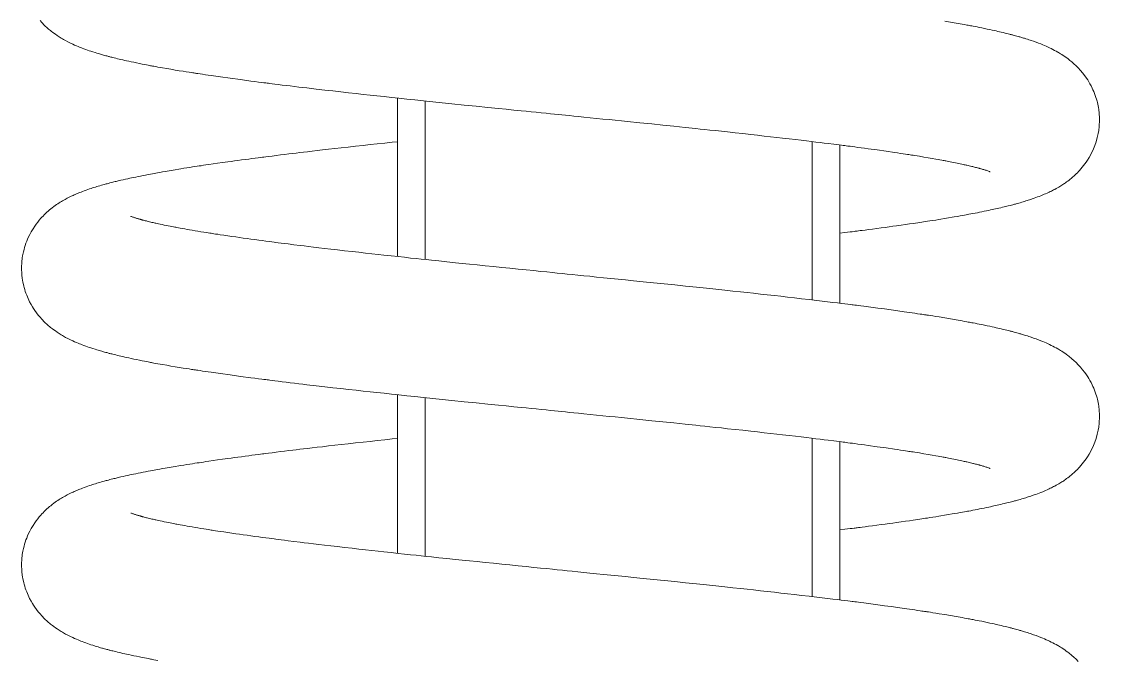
# Model space of a CAD drawing. Extents: x 104.2 to 172.2, y 134.1 to 160.6.
# Drawn here: x 149.018 to 151.456, y 137.743 to 139.186 of the extents above; entities that cross this region are included whole.
import ezdxf

# ---------------------------------------------------------------- set-up
doc = ezdxf.new("R2010")
doc.units = 0
doc.header["$LTSCALE"] = 0.5
doc.header["$MEASUREMENT"] = 0
doc.layers.add('AM_5', color=3, linetype='CONTINUOUS', lineweight=15)

msp = doc.modelspace()

# ---------------------------------------------------------------- linework, layer by layer
at = {"layer": 'AM_5', "color": 0, "ltscale": 0.75}
for p, q in [((149.93098, 138.64836), (149.93098, 139.00658)), ((150.80598, 138.55721), (150.80598, 138.91495)), ((149.93098, 137.97799), (149.93098, 138.33622)), ((150.80598, 137.88685), (150.80598, 138.24459))]:
    msp.add_line(p, q, dxfattribs=at)
at = {"layer": 'AM_5', "color": 0, "ltscale": 0.75, "flags": 128}
for points in [[(151.20858, 138.84665), (151.20856, 138.84666), (151.20819, 138.84682), (151.20746, 138.84711), (151.20639, 138.84752), (151.20492, 138.84807), (151.20308, 138.84871), (151.20123, 138.84934), (151.19929, 138.84997), (151.19718, 138.85063), (151.19589, 138.85103), (151.19426, 138.85152), (151.19228, 138.85211), (151.19037, 138.85266), (151.1887, 138.85313), (151.18726, 138.85354), (151.18599, 138.85389), (151.18478, 138.85422), (151.1836, 138.85454), (151.18207, 138.85495), (151.18006, 138.85548), (151.178, 138.85602), (151.17562, 138.85664), (151.17332, 138.85722), (151.17119, 138.85775), (151.16923, 138.85824), (151.16741, 138.85868), (151.1645, 138.85938), (151.16154, 138.86008), (151.1586, 138.86077), (151.15612, 138.86134), (151.15405, 138.86181), (151.15227, 138.86221), (151.15014, 138.86268), (151.14757, 138.86325), (151.14452, 138.86392), (151.14099, 138.86467), (151.13004, 138.86696), (151.11787, 138.8694), (151.11426, 138.8701), (151.11121, 138.87068), (151.10873, 138.87116), (151.10681, 138.87152), (151.10478, 138.8719), (151.10238, 138.87235), (151.09905, 138.87297), (151.09517, 138.87368), (151.09075, 138.87448), (151.08609, 138.87531), (151.0774, 138.87684), (151.06826, 138.8784), (151.05864, 138.88001), (151.04861, 138.88165), (151.04328, 138.88251), (151.03852, 138.88327), (151.03433, 138.88393), (151.03073, 138.88449), (151.02775, 138.88495), (151.02508, 138.88536), (151.02183, 138.88587), (151.01748, 138.88653), (151.01231, 138.88732), (151.00629, 138.88822), (150.99949, 138.88924), (150.99248, 138.89028), (150.97316, 138.89309), (150.95328, 138.89591), (150.93285, 138.89873), (150.92468, 138.89984), (150.91682, 138.9009), (150.90957, 138.90187), (150.90297, 138.90274), (150.89703, 138.90353), (150.89175, 138.90422), (150.88717, 138.90482), (150.88327, 138.90532), (150.87998, 138.90575), (150.87637, 138.90621), (150.87222, 138.90674), (150.86751, 138.90734), (150.85522, 138.9089), (150.84218, 138.91053), (150.83332, 138.91163), (150.82413, 138.91275), (150.81462, 138.91391), (150.80455, 138.91512), (150.79343, 138.91645), (150.78147, 138.91786), (150.76846, 138.91938), (150.75436, 138.92101), (150.73912, 138.92276), (150.72609, 138.92425), (150.71229, 138.92582), (150.69771, 138.92746), (150.68257, 138.92916), (150.66781, 138.9308), (150.64928, 138.93285), (150.63169, 138.93479), (150.61508, 138.9366), (150.60089, 138.93814), (150.58757, 138.93957), (150.57512, 138.94091), (150.56358, 138.94214), (150.55295, 138.94326), (150.54306, 138.94431), (150.51889, 138.94685), (150.49315, 138.94953), (150.46882, 138.95205), (150.44322, 138.95467), (150.41638, 138.95739), (150.38885, 138.96018), (150.37492, 138.96159), (150.36088, 138.96301), (150.34674, 138.96444), (150.3325, 138.96587), (150.31815, 138.96732), (150.30377, 138.96878), (150.29012, 138.97016), (150.27744, 138.97144), (150.2669, 138.9725), (150.25716, 138.97348), (150.24824, 138.97438), (150.24023, 138.97519), (150.23181, 138.97604), (150.22383, 138.97685), (150.21455, 138.97778), (150.20439, 138.97881), (150.19309, 138.97995), (150.18173, 138.98109), (150.17048, 138.98223), (150.15934, 138.98335), (150.14831, 138.98446), (150.13122, 138.98618), (150.11434, 138.98788), (150.09691, 138.98964), (150.07242, 138.9921), (150.04665, 138.9947), (150.01956, 138.99744), (149.99116, 139.00034), (149.9697, 139.00255), (149.94813, 139.00479), (149.92753, 139.00694), (149.90793, 139.009), (149.88934, 139.01097), (149.87175, 139.01285), (149.85514, 139.01462), (149.83802, 139.01647), (149.82208, 139.0182), (149.80673, 139.01987), (149.79109, 139.02158), (149.77515, 139.02334), (149.75794, 139.02525), (149.74044, 139.0272), (149.72255, 139.02921), (149.70381, 139.03134), (149.68421, 139.03358), (149.66374, 139.03596), (149.65448, 139.03705), (149.64506, 139.03817), (149.63549, 139.03931), (149.62578, 139.04048), (149.61632, 139.04163), (149.60778, 139.04268), (149.59887, 139.04378), (149.5912, 139.04473), (149.58476, 139.04553), (149.57951, 139.04619), (149.57645, 139.04658), (149.57382, 139.04691), (149.57057, 139.04733), (149.56654, 139.04784), (149.56176, 139.04845), (149.55435, 139.0494), (149.54569, 139.05052), (149.53665, 139.05171), (149.51305, 139.05484), (149.49036, 139.05793), (149.46849, 139.06098), (149.44717, 139.06402), (149.44059, 139.06498), (149.43406, 139.06594), (149.42761, 139.06689), (149.42188, 139.06774), (149.4172, 139.06844), (149.41404, 139.06892), (149.41161, 139.06929), (149.40984, 139.06956), (149.40789, 139.06985), (149.4055, 139.07022), (149.40266, 139.07065), (149.39731, 139.07148), (149.39091, 139.07248), (149.38348, 139.07366), (149.37459, 139.07509), (149.36547, 139.07659), (149.3562, 139.07814), (149.34682, 139.07974), (149.33732, 139.08139), (149.33197, 139.08234), (149.32659, 139.08331), (149.32163, 139.08421), (149.31765, 139.08494), (149.31462, 139.08551), (149.31242, 139.08592), (149.31014, 139.08635), (149.30765, 139.08682), (149.30495, 139.08733), (149.30072, 139.08814), (149.29607, 139.08905), (149.29078, 139.09009), (149.28484, 139.09128), (149.27827, 139.09262), (149.2719, 139.09395), (149.26594, 139.09522), (149.26054, 139.09639), (149.25574, 139.09744), (149.25155, 139.09838), (149.24747, 139.09931), (149.24302, 139.10033), (149.23922, 139.10122), (149.23513, 139.1022), (149.2312, 139.10315), (149.22778, 139.10399), (149.22483, 139.10472), (149.22227, 139.10536), (149.21991, 139.10596), (149.2182, 139.1064), (149.21661, 139.10682), (149.2151, 139.10721), (149.21324, 139.1077), (149.21088, 139.10832), (149.20868, 139.10891), (149.20621, 139.10958), (149.20381, 139.11024), (149.2017, 139.11083), (149.19987, 139.11134), (149.19715, 139.11211), (149.19444, 139.1129), (149.19161, 139.11373), (149.18836, 139.1147), (149.18457, 139.11586), (149.17949, 139.11746), (149.17506, 139.1189), (149.17108, 139.12024), (149.16739, 139.12151), (149.1635, 139.12289), (149.15948, 139.12436), (149.15553, 139.12585), (149.15214, 139.12716), (149.14897, 139.12843), (149.14597, 139.12966), (149.14237, 139.13118), (149.13808, 139.13305), (149.13428, 139.13477), (149.1287, 139.13742), (149.12316, 139.14019), (149.11801, 139.14291), (149.11345, 139.14545), (149.11092, 139.14692), (149.10759, 139.14891), (149.1035, 139.15145), (149.099, 139.1544), (149.0948, 139.15729), (149.09096, 139.16007), (149.08823, 139.16213), (149.08589, 139.16396), (149.0839, 139.16555), (149.08184, 139.16724), (149.0795, 139.16923), (149.07691, 139.1715), (149.0705, 139.17749), (149.06397, 139.18421), (149.06011, 139.18854)], [(151.10588, 139.18689), (151.11876, 139.18474), (151.13187, 139.18249), (151.14518, 139.18014), (151.15101, 139.17908), (151.15574, 139.17821), (151.15928, 139.17756), (151.16181, 139.17709), (151.16442, 139.17659), (151.16732, 139.17605), (151.17048, 139.17544), (151.17451, 139.17466), (151.17894, 139.1738), (151.18394, 139.17281), (151.18949, 139.1717), (151.19559, 139.17045), (151.2021, 139.1691), (151.20786, 139.16787), (151.2131, 139.16674), (151.21779, 139.16571), (151.22191, 139.16479), (151.22578, 139.16391), (151.22959, 139.16304), (151.23371, 139.16208), (151.23819, 139.16102), (151.24263, 139.15995), (151.24646, 139.15901), (151.24969, 139.1582), (151.2525, 139.15749), (151.25428, 139.15704), (151.25595, 139.15661), (151.2575, 139.15621), (151.25897, 139.15583), (151.26077, 139.15535), (151.26305, 139.15475), (151.26578, 139.15402), (151.26888, 139.15317), (151.27168, 139.1524), (151.27404, 139.15174), (151.276, 139.15119), (151.27784, 139.15066), (151.27974, 139.15011), (151.28169, 139.14954), (151.28378, 139.14891), (151.28615, 139.1482), (151.28949, 139.14718), (151.29295, 139.1461), (151.29611, 139.14508), (151.299, 139.14414), (151.30169, 139.14324), (151.30692, 139.14144), (151.31244, 139.13948), (151.31803, 139.13739), (151.32317, 139.13539), (151.32783, 139.1335), (151.33133, 139.13203), (151.33562, 139.13016), (151.33949, 139.12841), (151.34321, 139.12667), (151.34695, 139.12485), (151.3506, 139.12302), (151.35452, 139.12097), (151.35813, 139.119), (151.36142, 139.11714), (151.36321, 139.1161), (151.36537, 139.11482), (151.36787, 139.1133), (151.3707, 139.11152), (151.37376, 139.10953), (151.37747, 139.10703), (151.38092, 139.10459), (151.3841, 139.10225), (151.38684, 139.10016), (151.38915, 139.09833), (151.39122, 139.09666), (151.39356, 139.0947), (151.39814, 139.09069), (151.403, 139.08614), (151.40795, 139.08115), (151.41288, 139.07578), (151.41785, 139.0699), (151.42288, 139.06338), (151.42635, 139.05847), (151.42927, 139.05406), (151.43183, 139.04992), (151.43428, 139.04569), (151.43677, 139.04111), (151.43943, 139.03579), (151.44117, 139.03204), (151.44291, 139.02802), (151.44463, 139.02374), (151.4463, 139.01922), (151.44782, 139.01471), (151.44899, 139.01094), (151.44969, 139.0085), (151.45032, 139.0062), (151.45106, 139.00326), (151.4519, 138.99965), (151.45276, 138.99552), (151.45346, 138.99171), (151.4541, 138.98762), (151.45455, 138.98432), (151.45485, 138.98173), (151.45513, 138.97888), (151.45541, 138.97537), (151.45565, 138.97123), (151.4558, 138.9654), (151.45575, 138.95939), (151.4555, 138.95372), (151.45513, 138.94894), (151.45408, 138.94005), (151.45289, 138.93298), (151.45093, 138.92402), (151.44827, 138.91455), (151.44548, 138.90635), (151.44233, 138.89846), (151.4379, 138.88893), (151.4323, 138.87871), (151.42879, 138.87304), (151.42558, 138.86825), (151.42278, 138.86434), (151.41998, 138.86063), (151.41694, 138.85682), (151.41377, 138.85307), (151.41072, 138.84965), (151.40843, 138.84719), (151.4059, 138.84458), (151.40305, 138.84175), (151.39991, 138.83877), (151.39767, 138.83673), (151.3958, 138.83506), (151.39431, 138.83378), (151.39303, 138.83269), (151.3915, 138.83141), (151.38954, 138.82981), (151.38713, 138.82791), (151.38433, 138.82576), (151.38164, 138.82377), (151.37917, 138.82201), (151.37694, 138.82045), (151.37497, 138.81911), (151.37266, 138.81758), (151.37045, 138.81616), (151.36835, 138.81484), (151.36634, 138.81361), (151.36407, 138.81225), (151.36111, 138.81052), (151.35776, 138.80864), (151.35467, 138.80696), (151.35203, 138.80556), (151.34969, 138.80436), (151.34725, 138.80313), (151.34467, 138.80187), (151.34191, 138.80055), (151.33785, 138.79868), (151.33398, 138.79696), (151.33117, 138.79574), (151.3275, 138.7942), (151.32338, 138.79253), (151.31964, 138.79107), (151.31604, 138.7897), (151.31202, 138.78821), (151.30793, 138.78675), (151.30397, 138.78537), (151.30036, 138.78416), (151.29756, 138.78323), (151.29481, 138.78234), (151.29211, 138.78148), (151.28942, 138.78064), (151.28667, 138.7798), (151.28355, 138.77885), (151.28014, 138.77785), (151.27662, 138.77683), (151.27338, 138.77591), (151.27043, 138.77509), (151.26779, 138.77437), (151.26583, 138.77383), (151.26409, 138.77337), (151.26215, 138.77285), (151.25977, 138.77222), (151.25694, 138.77148), (151.25364, 138.77064), (151.24967, 138.76963), (151.24613, 138.76875), (151.24303, 138.76799), (151.24037, 138.76735), (151.23676, 138.76648), (151.23261, 138.7655), (151.22851, 138.76455), (151.22473, 138.76369), (151.221, 138.76285), (151.21727, 138.76202), (151.2136, 138.76121), (151.20961, 138.76034), (151.20537, 138.75944), (151.2006, 138.75843), (151.19529, 138.75733), (151.18955, 138.75616), (151.18476, 138.75519), (151.17976, 138.7542), (151.17454, 138.75318), (151.16931, 138.75217), (151.16464, 138.75129), (151.16059, 138.75053), (151.15719, 138.7499), (151.1544, 138.74938), (151.15058, 138.74868), (151.146, 138.74785), (151.14065, 138.74689), (151.13449, 138.74581), (151.12761, 138.74461), (151.11009, 138.74164), (151.09248, 138.73877), (151.08555, 138.73767), (151.07876, 138.7366), (151.07252, 138.73563), (151.06687, 138.73477), (151.0621, 138.73404), (151.05788, 138.7334), (151.054, 138.73282), (151.04977, 138.73219), (151.04511, 138.7315), (151.04, 138.73074), (151.03444, 138.72993), (151.02608, 138.72871), (151.01706, 138.72742), (151.00743, 138.72605), (150.99717, 138.72461), (150.98896, 138.72346), (150.98038, 138.72228), (150.97141, 138.72106), (150.96204, 138.71979), (150.95227, 138.71848), (150.94252, 138.71719), (150.93377, 138.71604), (150.92607, 138.71504), (150.91946, 138.71418), (150.91501, 138.71361), (150.91126, 138.71313), (150.90822, 138.71274), (150.90589, 138.71244), (150.90374, 138.71217), (150.90097, 138.71182), (150.89689, 138.7113), (150.89193, 138.71067), (150.88614, 138.70995), (150.8802, 138.70921), (150.86848, 138.70776)], [(151.20858, 138.17629), (151.20856, 138.1763), (151.20819, 138.17645), (151.20746, 138.17675), (151.20639, 138.17716), (151.20492, 138.17771), (151.20308, 138.17835), (151.20123, 138.17898), (151.19929, 138.17961), (151.19718, 138.18027), (151.19589, 138.18067), (151.19426, 138.18116), (151.19228, 138.18174), (151.19037, 138.18229), (151.1887, 138.18277), (151.18726, 138.18317), (151.18599, 138.18353), (151.18478, 138.18386), (151.1836, 138.18418), (151.18207, 138.18459), (151.18006, 138.18512), (151.178, 138.18566), (151.17562, 138.18627), (151.17332, 138.18686), (151.17119, 138.18739), (151.16923, 138.18787), (151.16741, 138.18832), (151.1645, 138.18902), (151.16154, 138.18972), (151.1586, 138.1904), (151.15612, 138.19097), (151.15405, 138.19144), (151.15227, 138.19184), (151.15014, 138.19232), (151.14757, 138.19289), (151.14452, 138.19355), (151.14099, 138.19431), (151.13004, 138.1966), (151.11787, 138.19903), (151.11426, 138.19973), (151.11121, 138.20032), (151.10873, 138.20079), (151.10681, 138.20116), (151.10478, 138.20154), (151.10238, 138.20199), (151.09905, 138.2026), (151.09517, 138.20332), (151.09075, 138.20412), (151.08609, 138.20495), (151.0774, 138.20647), (151.06826, 138.20804), (151.05864, 138.20965), (151.04861, 138.21129), (151.04328, 138.21215), (151.03852, 138.2129), (151.03433, 138.21356), (151.03073, 138.21412), (151.02775, 138.21459), (151.02508, 138.215), (151.02183, 138.2155), (151.01748, 138.21617), (151.01231, 138.21695), (151.00629, 138.21786), (150.99949, 138.21888), (150.99248, 138.21992), (150.97316, 138.22272), (150.95328, 138.22554), (150.93285, 138.22837), (150.92468, 138.22948), (150.91682, 138.23054), (150.90957, 138.2315), (150.90297, 138.23238), (150.89703, 138.23316), (150.89175, 138.23385), (150.88717, 138.23445), (150.88327, 138.23496), (150.87998, 138.23538), (150.87637, 138.23585), (150.87222, 138.23638), (150.86751, 138.23698), (150.85522, 138.23854), (150.84218, 138.24017), (150.83332, 138.24126), (150.82413, 138.24239), (150.81462, 138.24355), (150.80455, 138.24476), (150.79343, 138.24609), (150.78147, 138.2475), (150.76846, 138.24902), (150.75436, 138.25065), (150.73912, 138.2524), (150.72609, 138.25389), (150.71229, 138.25545), (150.69771, 138.2571), (150.68257, 138.2588), (150.66781, 138.26044), (150.64928, 138.26249), (150.63169, 138.26442), (150.61508, 138.26623), (150.60089, 138.26777), (150.58757, 138.26921), (150.57512, 138.27054), (150.56358, 138.27177), (150.55295, 138.2729), (150.54306, 138.27395), (150.51889, 138.27649), (150.49315, 138.27917), (150.46882, 138.28168), (150.44322, 138.28431), (150.41638, 138.28703), (150.38885, 138.28981), (150.37492, 138.29122), (150.36088, 138.29264), (150.34674, 138.29407), (150.3325, 138.29551), (150.31815, 138.29696), (150.30377, 138.29841), (150.29012, 138.29979), (150.27744, 138.30107), (150.2669, 138.30214), (150.25716, 138.30312), (150.24824, 138.30402), (150.24023, 138.30483), (150.23181, 138.30568), (150.22383, 138.30648), (150.21455, 138.30742), (150.20439, 138.30844), (150.19309, 138.30958), (150.18173, 138.31073), (150.17048, 138.31186), (150.15934, 138.31299), (150.14831, 138.3141), (150.13122, 138.31582), (150.11434, 138.31752), (150.09691, 138.31927), (150.07242, 138.32174), (150.04665, 138.32434), (150.01956, 138.32708), (149.99116, 138.32998), (149.9697, 138.33219), (149.94813, 138.33443), (149.92753, 138.33658), (149.90793, 138.33864), (149.88934, 138.34061), (149.87175, 138.34248), (149.85514, 138.34426), (149.83802, 138.3461), (149.82208, 138.34783), (149.80673, 138.34951), (149.79109, 138.35122), (149.77515, 138.35298), (149.75794, 138.35488), (149.74044, 138.35684), (149.72255, 138.35885), (149.70381, 138.36097), (149.68421, 138.36322), (149.66374, 138.3656), (149.65448, 138.36669), (149.64506, 138.3678), (149.63549, 138.36895), (149.62578, 138.37012), (149.61632, 138.37127), (149.60778, 138.37231), (149.59887, 138.37341), (149.5912, 138.37436), (149.58476, 138.37517), (149.57951, 138.37583), (149.57645, 138.37622), (149.57382, 138.37655), (149.57057, 138.37696), (149.56654, 138.37747), (149.56176, 138.37809), (149.55435, 138.37904), (149.54569, 138.38016), (149.53665, 138.38134), (149.51305, 138.38448), (149.49036, 138.38756), (149.46849, 138.39061), (149.44717, 138.39366), (149.44059, 138.39462), (149.43406, 138.39557), (149.42761, 138.39653), (149.42188, 138.39738), (149.4172, 138.39808), (149.41404, 138.39856), (149.41161, 138.39892), (149.40984, 138.39919), (149.40789, 138.39949), (149.4055, 138.39985), (149.40266, 138.40029), (149.39731, 138.40112), (149.39091, 138.40212), (149.38348, 138.40329), (149.37459, 138.40473), (149.36547, 138.40622), (149.3562, 138.40777), (149.34682, 138.40937), (149.33732, 138.41103), (149.33197, 138.41198), (149.32659, 138.41295), (149.32163, 138.41385), (149.31765, 138.41458), (149.31462, 138.41514), (149.31242, 138.41555), (149.31014, 138.41598), (149.30765, 138.41645), (149.30495, 138.41697), (149.30072, 138.41778), (149.29607, 138.41869), (149.29078, 138.41973), (149.28484, 138.42092), (149.27827, 138.42226), (149.2719, 138.42359), (149.26594, 138.42485), (149.26054, 138.42602), (149.25574, 138.42708), (149.25155, 138.42802), (149.24747, 138.42894), (149.24302, 138.42997), (149.23922, 138.43086), (149.23513, 138.43183), (149.2312, 138.43278), (149.22778, 138.43362), (149.22483, 138.43435), (149.22227, 138.435), (149.21991, 138.4356), (149.2182, 138.43604), (149.21661, 138.43645), (149.2151, 138.43684), (149.21324, 138.43733), (149.21088, 138.43796), (149.20868, 138.43855), (149.20621, 138.43922), (149.20381, 138.43988), (149.2017, 138.44046), (149.19987, 138.44098), (149.19715, 138.44175), (149.19444, 138.44253), (149.19161, 138.44336), (149.18836, 138.44434), (149.18457, 138.4455), (149.17949, 138.4471), (149.17506, 138.44854), (149.17108, 138.44987), (149.16739, 138.45115), (149.1635, 138.45252), (149.15948, 138.45399), (149.15553, 138.45548), (149.15214, 138.4568), (149.14897, 138.45806), (149.14597, 138.45929), (149.14237, 138.46081), (149.13808, 138.46268), (149.13428, 138.46441), (149.1287, 138.46705), (149.12316, 138.46983), (149.11801, 138.47255), (149.11345, 138.47509), (149.11092, 138.47655), (149.10759, 138.47854), (149.1035, 138.48109), (149.099, 138.48404), (149.0948, 138.48693), (149.09096, 138.48971), (149.08823, 138.49177), (149.08589, 138.49359), (149.0839, 138.49518), (149.08184, 138.49688), (149.0795, 138.49887), (149.07691, 138.50114), (149.0705, 138.50712), (149.06397, 138.51385), (149.06011, 138.51817), (149.05619, 138.52286), (149.05223, 138.52796), (149.0486, 138.53299), (149.04555, 138.53753), (149.04294, 138.54168), (149.0398, 138.54704), (149.0366, 138.55302), (149.03316, 138.56017), (149.03151, 138.56393), (149.02988, 138.56792), (149.02829, 138.57214), (149.02677, 138.5765), (149.02554, 138.58037), (149.02475, 138.58303), (149.02412, 138.58529), (149.02337, 138.58816), (149.02242, 138.59213), (149.02138, 138.59709), (149.02051, 138.60191), (149.01991, 138.60591), (149.01954, 138.60877), (149.01928, 138.61111), (149.01905, 138.6135), (149.01882, 138.61612), (149.01856, 138.61997), (149.01838, 138.62419), (149.01831, 138.62874), (149.01835, 138.632), (149.01846, 138.63507), (149.01861, 138.63794), (149.01874, 138.63996), (149.0189, 138.6422), (149.01916, 138.6451), (149.01957, 138.6489), (149.02005, 138.65255), (149.02065, 138.65638), (149.02131, 138.66003), (149.02258, 138.66604), (149.02388, 138.67128), (149.02508, 138.67557), (149.0266, 138.68044), (149.02819, 138.68508), (149.02987, 138.68953), (149.03178, 138.69417), (149.03412, 138.69941), (149.037, 138.70525), (149.04021, 138.71118), (149.04437, 138.71811), (149.04819, 138.7239), (149.05147, 138.72851), (149.05479, 138.73285), (149.05841, 138.73732), (149.06205, 138.74151), (149.0644, 138.74409), (149.06681, 138.74664), (149.06954, 138.7494), (149.07261, 138.75239), (149.07572, 138.75527), (149.07825, 138.75753), (149.08013, 138.75915), (149.08182, 138.76058), (149.08425, 138.76257), (149.08746, 138.76512), (149.09119, 138.76793), (149.09457, 138.77039), (149.09754, 138.77245), (149.10054, 138.77447), (149.10333, 138.77628), (149.10596, 138.77793), (149.10852, 138.7795), (149.1109, 138.78091), (149.11366, 138.78251), (149.11668, 138.7842), (149.11943, 138.78569), (149.12182, 138.78696), (149.12458, 138.78837), (149.12747, 138.78982), (149.13055, 138.79131), (149.13266, 138.79231), (149.1349, 138.79336), (149.13729, 138.79444), (149.13946, 138.7954), (149.14116, 138.79615), (149.14269, 138.7968), (149.14492, 138.79774), (149.14762, 138.79886), (149.15032, 138.79995), (149.15286, 138.80096), (149.15631, 138.80229), (149.16015, 138.80373), (149.16425, 138.80522), (149.1683, 138.80665), (149.17209, 138.80794), (149.17555, 138.8091), (149.17886, 138.81017), (149.1821, 138.81121), (149.18534, 138.81222), (149.18875, 138.81326), (149.19188, 138.81419), (149.19542, 138.81523), (149.19883, 138.81621), (149.20196, 138.81708), (149.20478, 138.81787), (149.2073, 138.81855), (149.20949, 138.81915), (149.21171, 138.81974), (149.21455, 138.82049), (149.21804, 138.8214), (149.22124, 138.82222), (149.22439, 138.82301), (149.22726, 138.82373), (149.22986, 138.82437), (149.23216, 138.82493), (149.23707, 138.82611), (149.24288, 138.82747), (149.24836, 138.82874), (149.25358, 138.82992), (149.25878, 138.83107), (149.26279, 138.83194), (149.26684, 138.83282), (149.27138, 138.83378), (149.27645, 138.83484), (149.28203, 138.83599), (149.28739, 138.83707), (149.29302, 138.83819), (149.29893, 138.83935), (149.30492, 138.8405), (149.31019, 138.8415), (149.31464, 138.84234), (149.31824, 138.84301), (149.32177, 138.84365), (149.32601, 138.84443), (149.33102, 138.84533), (149.33682, 138.84636), (149.34343, 138.84752), (149.36093, 138.8505), (149.37852, 138.85339), (149.38544, 138.85449), (149.39235, 138.85559), (149.39885, 138.8566), (149.40477, 138.85751), (149.41036, 138.85836), (149.41527, 138.85911), (149.41963, 138.85976), (149.42433, 138.86046), (149.42958, 138.86124), (149.43539, 138.8621), (149.44176, 138.86303), (149.45138, 138.86442), (149.46177, 138.86591), (149.47294, 138.86749), (149.48492, 138.86916), (149.49214, 138.87016), (149.49963, 138.87118), (149.50739, 138.87224), (149.51545, 138.87332), (149.52379, 138.87444), (149.53195, 138.87552), (149.53938, 138.87649), (149.54668, 138.87744), (149.55305, 138.87827), (149.55848, 138.87897), (149.56294, 138.87954), (149.56642, 138.87999), (149.57062, 138.88052), (149.57653, 138.88127), (149.58472, 138.8823), (149.59429, 138.8835), (149.60377, 138.88467), (149.61313, 138.88582), (149.62237, 138.88695), (149.63149, 138.88805), (149.63956, 138.88902), (149.64752, 138.88997), (149.65578, 138.89094), (149.66506, 138.89204), (149.67539, 138.89324), (149.68657, 138.89453), (149.69879, 138.89593), (149.71207, 138.89744), (149.72644, 138.89906), (149.74114, 138.90071), (149.75686, 138.90247), (149.77363, 138.90433), (149.79059, 138.9062), (149.80687, 138.90798), (149.82245, 138.90967), (149.83988, 138.91156), (149.85629, 138.91333), (149.86848, 138.91463)], [(149.26552, 138.74602), (149.26561, 138.74598), (149.26593, 138.74584), (149.2665, 138.74561), (149.26726, 138.74531), (149.26836, 138.7449), (149.26979, 138.74438), (149.27139, 138.74383), (149.27296, 138.7433), (149.27439, 138.74283), (149.27591, 138.74234), (149.27757, 138.74183), (149.27875, 138.74147), (149.28018, 138.74104), (149.28184, 138.74055), (149.28343, 138.74009), (149.28492, 138.73967), (149.28623, 138.7393), (149.28741, 138.73897), (149.28854, 138.73866), (149.28963, 138.73836), (149.29072, 138.73806), (149.29215, 138.73768), (149.29382, 138.73724), (149.29583, 138.73671), (149.29819, 138.7361), (149.30051, 138.73551), (149.30267, 138.73497), (149.30465, 138.73448), (149.30745, 138.7338), (149.3103, 138.73311), (149.3132, 138.73243), (149.31601, 138.73178), (149.31842, 138.73123), (149.32042, 138.73077), (149.32222, 138.73037), (149.32484, 138.72979), (149.32808, 138.72907), (149.33197, 138.72823), (149.33641, 138.72729), (149.34107, 138.72632), (149.34594, 138.72532), (149.34992, 138.72451), (149.35405, 138.7237), (149.35823, 138.72288), (149.36186, 138.72218), (149.36479, 138.72162), (149.36701, 138.72119), (149.36974, 138.72068), (149.37314, 138.72005), (149.37724, 138.71929), (149.38206, 138.71842), (149.38733, 138.71747), (149.39278, 138.71651), (149.39841, 138.71553), (149.40424, 138.71453), (149.41054, 138.71347), (149.41706, 138.71238), (149.42379, 138.71128), (149.43015, 138.71026), (149.43574, 138.70937), (149.44055, 138.70861), (149.44403, 138.70807), (149.4469, 138.70763), (149.44964, 138.7072), (149.45302, 138.70668), (149.45708, 138.70606), (149.46181, 138.70534), (149.46725, 138.70452), (149.47575, 138.70325), (149.48454, 138.70195), (149.49346, 138.70065), (149.5025, 138.69935), (149.51098, 138.69814), (149.51956, 138.69693), (149.52824, 138.69572), (149.53701, 138.69451), (149.54589, 138.6933), (149.55468, 138.69211), (149.56279, 138.69102), (149.57083, 138.68996), (149.57793, 138.68902), (149.58405, 138.68822), (149.58919, 138.68755), (149.59333, 138.68702), (149.59874, 138.68632), (149.6054, 138.68547), (149.61305, 138.6845), (149.62104, 138.68349), (149.63422, 138.68185), (149.64817, 138.68013), (149.65762, 138.67898), (149.66753, 138.67778), (149.67844, 138.67648), (149.69043, 138.67506), (149.7035, 138.67353), (149.71743, 138.67191), (149.73249, 138.67018), (149.74871, 138.66833), (149.76614, 138.66635), (149.78096, 138.66469), (149.79604, 138.663), (149.81057, 138.66138), (149.82451, 138.65984), (149.83784, 138.65837), (149.85435, 138.65657), (149.86974, 138.6549), (149.88398, 138.65336), (149.89815, 138.65184), (149.91089, 138.65048), (149.92219, 138.64929), (149.93332, 138.64811), (149.9452, 138.64686), (149.96191, 138.64511), (149.97995, 138.64323), (149.9993, 138.64123), (150.01501, 138.63961), (150.03151, 138.63793), (150.04878, 138.63617), (150.06686, 138.63434), (150.08576, 138.63243), (150.10443, 138.63054), (150.12215, 138.62875), (150.1416, 138.62679), (150.15972, 138.62496), (150.17649, 138.62326), (150.19188, 138.62171), (150.20589, 138.62029), (150.21869, 138.619), (150.22973, 138.61789), (150.24129, 138.61672), (150.25208, 138.61563), (150.26361, 138.61447), (150.27656, 138.61316), (150.28949, 138.61186), (150.30358, 138.61044), (150.31876, 138.60891), (150.33452, 138.60732), (150.35072, 138.60569), (150.36734, 138.60401), (150.38437, 138.6023), (150.40181, 138.60054), (150.42429, 138.59828), (150.44743, 138.59594), (150.47122, 138.59352), (150.49566, 138.59101), (150.51994, 138.5885), (150.54427, 138.58596), (150.56713, 138.58355), (150.58854, 138.58129), (150.60849, 138.57916), (150.627, 138.57717), (150.64409, 138.57533), (150.65895, 138.57371), (150.67373, 138.5721), (150.68897, 138.57042), (150.70463, 138.56869), (150.72071, 138.56691), (150.73537, 138.56527), (150.7504, 138.56358), (150.76603, 138.56181), (150.78228, 138.55996), (150.79915, 138.55801), (150.81661, 138.55597), (150.83464, 138.55383), (150.85312, 138.5516), (150.86316, 138.55037), (150.87205, 138.54928), (150.87981, 138.54832), (150.88646, 138.54749), (150.89201, 138.54679), (150.89648, 138.54623), (150.89926, 138.54588), (150.90232, 138.54549), (150.90619, 138.545), (150.91088, 138.5444), (150.91636, 138.54369), (150.92264, 138.54289), (150.93867, 138.54079), (150.95448, 138.5387), (150.96989, 138.53663), (150.98489, 138.53457), (150.99952, 138.53254), (151.0139, 138.53051), (151.02015, 138.52962), (151.02635, 138.52872), (151.0325, 138.52783), (151.03861, 138.52694), (151.04466, 138.52604), (151.05033, 138.5252), (151.05413, 138.52463), (151.05738, 138.52415), (151.06008, 138.52374), (151.06223, 138.52341), (151.06384, 138.52317), (151.0654, 138.52293), (151.06895, 138.52239), (151.07354, 138.52168), (151.07915, 138.52081), (151.08574, 138.51978), (151.09328, 138.51858), (151.10588, 138.51653), (151.11876, 138.51438), (151.13187, 138.51213), (151.14518, 138.50977), (151.15101, 138.50872), (151.15574, 138.50785), (151.15928, 138.50719), (151.16181, 138.50672), (151.16442, 138.50623), (151.16732, 138.50568), (151.17048, 138.50508), (151.17451, 138.5043), (151.17894, 138.50343), (151.18394, 138.50245), (151.18949, 138.50133), (151.19559, 138.50009), (151.2021, 138.49873), (151.20786, 138.49751), (151.2131, 138.49638), (151.21779, 138.49535), (151.22191, 138.49443), (151.22578, 138.49355), (151.22959, 138.49268), (151.23371, 138.49172), (151.23819, 138.49065), (151.24263, 138.48958), (151.24646, 138.48864), (151.24969, 138.48784), (151.2525, 138.48713), (151.25428, 138.48668), (151.25595, 138.48625), (151.2575, 138.48585), (151.25897, 138.48546), (151.26077, 138.48499), (151.26305, 138.48439), (151.26578, 138.48365), (151.26888, 138.48281), (151.27168, 138.48204), (151.27404, 138.48138), (151.276, 138.48082), (151.27784, 138.4803), (151.27974, 138.47975), (151.28169, 138.47917), (151.28378, 138.47855), (151.28615, 138.47784), (151.28949, 138.47682), (151.29295, 138.47573), (151.29611, 138.47472), (151.299, 138.47377), (151.30169, 138.47288), (151.30692, 138.47108), (151.31244, 138.46911), (151.31803, 138.46703), (151.32317, 138.46503), (151.32783, 138.46314), (151.33133, 138.46166), (151.33562, 138.4598), (151.33949, 138.45805), (151.34321, 138.45631), (151.34695, 138.45449), (151.3506, 138.45265), (151.35452, 138.4506), (151.35813, 138.44864), (151.36142, 138.44678), (151.36321, 138.44574), (151.36537, 138.44446), (151.36787, 138.44293), (151.3707, 138.44116), (151.37376, 138.43917), (151.37747, 138.43666), (151.38092, 138.43422), (151.3841, 138.43189), (151.38684, 138.4298), (151.38915, 138.42797), (151.39122, 138.4263), (151.39356, 138.42434), (151.39814, 138.42033), (151.403, 138.41578), (151.40795, 138.41079), (151.41288, 138.40541), (151.41785, 138.39954), (151.42288, 138.39302), (151.42635, 138.38811), (151.42927, 138.38369), (151.43183, 138.37956), (151.43428, 138.37533), (151.43677, 138.37075), (151.43943, 138.36543), (151.44117, 138.36168), (151.44291, 138.35765), (151.44463, 138.35337), (151.4463, 138.34885), (151.44782, 138.34435), (151.44899, 138.34057), (151.44969, 138.33814), (151.45032, 138.33584), (151.45106, 138.33289), (151.4519, 138.32929), (151.45276, 138.32515), (151.45346, 138.32135), (151.4541, 138.31726), (151.45455, 138.31396), (151.45485, 138.31137), (151.45513, 138.30852), (151.45541, 138.30501), (151.45565, 138.30086), (151.4558, 138.29503), (151.45575, 138.28903), (151.4555, 138.28336), (151.45513, 138.27857), (151.45408, 138.26968), (151.45289, 138.26262), (151.45093, 138.25366), (151.44827, 138.24418), (151.44548, 138.23598), (151.44233, 138.2281), (151.4379, 138.21857), (151.4323, 138.20834), (151.42879, 138.20267), (151.42558, 138.19788), (151.42278, 138.19397), (151.41998, 138.19026), (151.41694, 138.18646), (151.41377, 138.18271), (151.41072, 138.17928), (151.40843, 138.17682), (151.4059, 138.17421), (151.40305, 138.17139), (151.39991, 138.16841), (151.39767, 138.16636), (151.3958, 138.1647), (151.39431, 138.16341), (151.39303, 138.16233), (151.3915, 138.16105), (151.38954, 138.15945), (151.38713, 138.15755), (151.38433, 138.1554), (151.38164, 138.15341), (151.37917, 138.15164), (151.37694, 138.15009), (151.37497, 138.14875), (151.37266, 138.14722), (151.37045, 138.1458), (151.36835, 138.14448), (151.36634, 138.14324), (151.36407, 138.14188), (151.36111, 138.14016), (151.35776, 138.13827), (151.35467, 138.13659), (151.35203, 138.1352), (151.34969, 138.13399), (151.34725, 138.13277), (151.34467, 138.13151), (151.34191, 138.13019), (151.33785, 138.12831), (151.33398, 138.12659), (151.33117, 138.12538), (151.3275, 138.12384), (151.32338, 138.12217), (151.31964, 138.1207), (151.31604, 138.11933), (151.31202, 138.11785), (151.30793, 138.11639), (151.30397, 138.11501), (151.30036, 138.11379), (151.29756, 138.11287), (151.29481, 138.11198), (151.29211, 138.11112), (151.28942, 138.11027), (151.28667, 138.10943), (151.28355, 138.10849), (151.28014, 138.10749), (151.27662, 138.10647), (151.27338, 138.10555), (151.27043, 138.10473), (151.26779, 138.104), (151.26583, 138.10347), (151.26409, 138.103), (151.26215, 138.10249), (151.25977, 138.10186), (151.25694, 138.10112), (151.25364, 138.10027), (151.24967, 138.09927), (151.24613, 138.09839), (151.24303, 138.09763), (151.24037, 138.09698), (151.23676, 138.09612), (151.23261, 138.09514), (151.22851, 138.09419), (151.22473, 138.09332), (151.221, 138.09248), (151.21727, 138.09165), (151.2136, 138.09084), (151.20961, 138.08998), (151.20537, 138.08907), (151.2006, 138.08807), (151.19529, 138.08696), (151.18955, 138.08579), (151.18476, 138.08483), (151.17976, 138.08384), (151.17454, 138.08282), (151.16931, 138.08181), (151.16464, 138.08092), (151.16059, 138.08016), (151.15719, 138.07953), (151.1544, 138.07902), (151.15058, 138.07832), (151.146, 138.07749), (151.14065, 138.07653), (151.13449, 138.07544), (151.12761, 138.07425), (151.11009, 138.07128), (151.09248, 138.06841), (151.08555, 138.0673), (151.07876, 138.06624), (151.07252, 138.06527), (151.06687, 138.0644), (151.0621, 138.06368), (151.05788, 138.06304), (151.054, 138.06246), (151.04977, 138.06183), (151.04511, 138.06113), (151.04, 138.06038), (151.03444, 138.05957), (151.02608, 138.05835), (151.01706, 138.05705), (151.00743, 138.05568), (150.99717, 138.05424), (150.98896, 138.0531), (150.98038, 138.05192), (150.97141, 138.05069), (150.96204, 138.04943), (150.95227, 138.04812), (150.94252, 138.04682), (150.93377, 138.04567), (150.92607, 138.04467), (150.91946, 138.04382), (150.91501, 138.04324), (150.91126, 138.04276), (150.90822, 138.04237), (150.90589, 138.04208), (150.90374, 138.0418), (150.90097, 138.04145), (150.89689, 138.04094), (150.89193, 138.04031), (150.88614, 138.03958), (150.8802, 138.03884), (150.86848, 138.0374)], [(149.32659, 137.74258), (149.32163, 137.74348), (149.31765, 137.74422), (149.31462, 137.74478), (149.31242, 137.74519), (149.31014, 137.74562), (149.30765, 137.74609), (149.30495, 137.7466), (149.30072, 137.74742), (149.29607, 137.74832), (149.29078, 137.74937), (149.28484, 137.75056), (149.27827, 137.7519), (149.2719, 137.75323), (149.26594, 137.75449), (149.26054, 137.75566), (149.25574, 137.75672), (149.25155, 137.75765), (149.24747, 137.75858), (149.24302, 137.75961), (149.23922, 137.7605), (149.23513, 137.76147), (149.2312, 137.76242), (149.22778, 137.76326), (149.22483, 137.76399), (149.22227, 137.76464), (149.21991, 137.76524), (149.2182, 137.76568), (149.21661, 137.76609), (149.2151, 137.76648), (149.21324, 137.76697), (149.21088, 137.7676), (149.20868, 137.76818), (149.20621, 137.76886), (149.20381, 137.76951), (149.2017, 137.7701), (149.19987, 137.77061), (149.19715, 137.77139), (149.19444, 137.77217), (149.19161, 137.773), (149.18836, 137.77397), (149.18457, 137.77514), (149.17949, 137.77673), (149.17506, 137.77818), (149.17108, 137.77951), (149.16739, 137.78078), (149.1635, 137.78216), (149.15948, 137.78363), (149.15553, 137.78512), (149.15214, 137.78644), (149.14897, 137.7877), (149.14597, 137.78893), (149.14237, 137.79045), (149.13808, 137.79232), (149.13428, 137.79404), (149.1287, 137.79669), (149.12316, 137.79947), (149.11801, 137.80219), (149.11345, 137.80473), (149.11092, 137.80619), (149.10759, 137.80818), (149.1035, 137.81072), (149.099, 137.81367), (149.0948, 137.81656), (149.09096, 137.81935), (149.08823, 137.82141), (149.08589, 137.82323), (149.0839, 137.82482), (149.08184, 137.82652), (149.0795, 137.8285), (149.07691, 137.83077), (149.0705, 137.83676), (149.06397, 137.84349), (149.06011, 137.84781), (149.05619, 137.85249), (149.05223, 137.85759), (149.0486, 137.86263), (149.04555, 137.86716), (149.04294, 137.87131), (149.0398, 137.87668), (149.0366, 137.88265), (149.03316, 137.8898), (149.03151, 137.89356), (149.02988, 137.89756), (149.02829, 137.90177), (149.02677, 137.90614), (149.02554, 137.91001), (149.02475, 137.91267), (149.02412, 137.91493), (149.02337, 137.9178), (149.02242, 137.92176), (149.02138, 137.92673), (149.02051, 137.93155), (149.01991, 137.93555), (149.01954, 137.93841), (149.01928, 137.94075), (149.01905, 137.94313), (149.01882, 137.94576), (149.01856, 137.94961), (149.01838, 137.95382), (149.01831, 137.95837), (149.01835, 137.96164), (149.01846, 137.96471), (149.01861, 137.96758), (149.01874, 137.96959), (149.0189, 137.97184), (149.01916, 137.97474), (149.01957, 137.97853), (149.02005, 137.98219), (149.02065, 137.98602), (149.02131, 137.98967), (149.02258, 137.99568), (149.02388, 138.00091), (149.02508, 138.00521), (149.0266, 138.01008), (149.02819, 138.01472), (149.02987, 138.01916), (149.03178, 138.02381), (149.03412, 138.02904), (149.037, 138.03489), (149.04021, 138.04081), (149.04437, 138.04774), (149.04819, 138.05353), (149.05147, 138.05814), (149.05479, 138.06249), (149.05841, 138.06695), (149.06205, 138.07115), (149.0644, 138.07373), (149.06681, 138.07627), (149.06954, 138.07904), (149.07261, 138.08202), (149.07572, 138.08491), (149.07825, 138.08716), (149.08013, 138.08879), (149.08182, 138.09022), (149.08425, 138.09221), (149.08746, 138.09475), (149.09119, 138.09757), (149.09457, 138.10002), (149.09754, 138.10209), (149.10054, 138.1041), (149.10333, 138.10592), (149.10596, 138.10757), (149.10852, 138.10913), (149.1109, 138.11055), (149.11366, 138.11214), (149.11668, 138.11383), (149.11943, 138.11532), (149.12182, 138.11659), (149.12458, 138.11801), (149.12747, 138.11945), (149.13055, 138.12095), (149.13266, 138.12195), (149.1349, 138.12299), (149.13729, 138.12407), (149.13946, 138.12504), (149.14116, 138.12578), (149.14269, 138.12644), (149.14492, 138.12738), (149.14762, 138.1285), (149.15032, 138.12959), (149.15286, 138.13059), (149.15631, 138.13193), (149.16015, 138.13337), (149.16425, 138.13485), (149.1683, 138.13628), (149.17209, 138.13758), (149.17555, 138.13873), (149.17886, 138.13981), (149.1821, 138.14084), (149.18534, 138.14185), (149.18875, 138.14289), (149.19188, 138.14383), (149.19542, 138.14486), (149.19883, 138.14584), (149.20196, 138.14672), (149.20478, 138.1475), (149.2073, 138.14819), (149.20949, 138.14878), (149.21171, 138.14938), (149.21455, 138.15012), (149.21804, 138.15103), (149.22124, 138.15185), (149.22439, 138.15265), (149.22726, 138.15336), (149.22986, 138.154), (149.23216, 138.15456), (149.23707, 138.15574), (149.24288, 138.15711), (149.24836, 138.15837), (149.25358, 138.15955), (149.25878, 138.1607), (149.26279, 138.16158), (149.26684, 138.16245), (149.27138, 138.16341), (149.27645, 138.16447), (149.28203, 138.16562), (149.28739, 138.16671), (149.29302, 138.16783), (149.29893, 138.16899), (149.30492, 138.17014), (149.31019, 138.17114), (149.31464, 138.17197), (149.31824, 138.17264), (149.32177, 138.17329), (149.32601, 138.17406), (149.33102, 138.17496), (149.33682, 138.17599), (149.34343, 138.17715), (149.36093, 138.18013), (149.37852, 138.18302), (149.38544, 138.18413), (149.39235, 138.18522), (149.39885, 138.18624), (149.40477, 138.18715), (149.41036, 138.188), (149.41527, 138.18874), (149.41963, 138.1894), (149.42433, 138.1901), (149.42958, 138.19088), (149.43539, 138.19174), (149.44176, 138.19267), (149.45138, 138.19406), (149.46177, 138.19555), (149.47294, 138.19713), (149.48492, 138.1988), (149.49214, 138.19979), (149.49963, 138.20082), (149.50739, 138.20187), (149.51545, 138.20296), (149.52379, 138.20407), (149.53195, 138.20515), (149.53938, 138.20613), (149.54668, 138.20708), (149.55305, 138.20791), (149.55848, 138.20861), (149.56294, 138.20918), (149.56642, 138.20962), (149.57062, 138.21016), (149.57653, 138.21091), (149.58472, 138.21194), (149.59429, 138.21313), (149.60377, 138.21431), (149.61313, 138.21546), (149.62237, 138.21658), (149.63149, 138.21769), (149.63956, 138.21865), (149.64752, 138.2196), (149.65578, 138.22058), (149.66506, 138.22167), (149.67539, 138.22288), (149.68657, 138.22417), (149.69879, 138.22557), (149.71207, 138.22708), (149.72644, 138.2287), (149.74114, 138.23035), (149.75686, 138.23211), (149.77363, 138.23396), (149.79059, 138.23583), (149.80687, 138.23762), (149.82245, 138.23931), (149.83988, 138.2412), (149.85629, 138.24296), (149.86848, 138.24427)], [(149.26552, 138.07565), (149.26561, 138.07562), (149.26593, 138.07548), (149.2665, 138.07525), (149.26726, 138.07495), (149.26836, 138.07454), (149.26979, 138.07402), (149.27139, 138.07346), (149.27296, 138.07293), (149.27439, 138.07247), (149.27591, 138.07198), (149.27757, 138.07147), (149.27875, 138.07111), (149.28018, 138.07068), (149.28184, 138.07019), (149.28343, 138.06973), (149.28492, 138.0693), (149.28623, 138.06894), (149.28741, 138.06861), (149.28854, 138.06829), (149.28963, 138.068), (149.29072, 138.0677), (149.29215, 138.06732), (149.29382, 138.06687), (149.29583, 138.06634), (149.29819, 138.06574), (149.30051, 138.06515), (149.30267, 138.06461), (149.30465, 138.06412), (149.30745, 138.06343), (149.3103, 138.06275), (149.3132, 138.06207), (149.31601, 138.06142), (149.31842, 138.06086), (149.32042, 138.06041), (149.32222, 138.06), (149.32484, 138.05942), (149.32808, 138.05871), (149.33197, 138.05787), (149.33641, 138.05692), (149.34107, 138.05595), (149.34594, 138.05495), (149.34992, 138.05415), (149.35405, 138.05333), (149.35823, 138.05251), (149.36186, 138.05181), (149.36479, 138.05125), (149.36701, 138.05083), (149.36974, 138.05032), (149.37314, 138.04968), (149.37724, 138.04893), (149.38206, 138.04805), (149.38733, 138.04711), (149.39278, 138.04614), (149.39841, 138.04516), (149.40424, 138.04417), (149.41054, 138.0431), (149.41706, 138.04202), (149.42379, 138.04092), (149.43015, 138.03989), (149.43574, 138.03901), (149.44055, 138.03825), (149.44403, 138.03771), (149.4469, 138.03726), (149.44964, 138.03684), (149.45302, 138.03632), (149.45708, 138.0357), (149.46181, 138.03498), (149.46725, 138.03416), (149.47575, 138.03289), (149.48454, 138.03159), (149.49346, 138.03029), (149.5025, 138.02899), (149.51098, 138.02778), (149.51956, 138.02657), (149.52824, 138.02536), (149.53701, 138.02415), (149.54589, 138.02294), (149.55468, 138.02175), (149.56279, 138.02066), (149.57083, 138.01959), (149.57793, 138.01866), (149.58405, 138.01786), (149.58919, 138.01719), (149.59333, 138.01665), (149.59874, 138.01596), (149.6054, 138.01511), (149.61305, 138.01413), (149.62104, 138.01313), (149.63422, 138.01148), (149.64817, 138.00976), (149.65762, 138.00861), (149.66753, 138.00742), (149.67844, 138.00611), (149.69043, 138.00469), (149.7035, 138.00316), (149.71743, 138.00155), (149.73249, 137.99982), (149.74871, 137.99797), (149.76614, 137.99599), (149.78096, 137.99432), (149.79604, 137.99263), (149.81057, 137.99102), (149.82451, 137.98948), (149.83784, 137.98801), (149.85435, 137.98621), (149.86974, 137.98454), (149.88398, 137.983), (149.89815, 137.98148), (149.91089, 137.98012), (149.92219, 137.97892), (149.93332, 137.97775), (149.9452, 137.9765), (149.96191, 137.97474), (149.97995, 137.97287), (149.9993, 137.97086), (150.01501, 137.96925), (150.03151, 137.96756), (150.04878, 137.96581), (150.06686, 137.96398), (150.08576, 137.96207), (150.10443, 137.96018), (150.12215, 137.95839), (150.1416, 137.95642), (150.15972, 137.95459), (150.17649, 137.9529), (150.19188, 137.95134), (150.20589, 137.94993), (150.21869, 137.94864), (150.22973, 137.94752), (150.24129, 137.94636), (150.25208, 137.94527), (150.26361, 137.94411), (150.27656, 137.9428), (150.28949, 137.9415), (150.30358, 137.94008), (150.31876, 137.93854), (150.33452, 137.93696), (150.35072, 137.93532), (150.36734, 137.93365), (150.38437, 137.93193), (150.40181, 137.93018), (150.42429, 137.92792), (150.44743, 137.92558), (150.47122, 137.92315), (150.49566, 137.92064), (150.51994, 137.91813), (150.54427, 137.91559), (150.56713, 137.91319), (150.58854, 137.91092), (150.60849, 137.9088), (150.627, 137.90681), (150.64409, 137.90496), (150.65895, 137.90335), (150.67373, 137.90173), (150.68897, 137.90006), (150.70463, 137.89833), (150.72071, 137.89654), (150.73537, 137.8949), (150.7504, 137.89321), (150.76603, 137.89144), (150.78228, 137.88959), (150.79915, 137.88765), (150.81661, 137.8856), (150.83464, 137.88346), (150.85312, 137.88123), (150.86316, 137.88001), (150.87205, 137.87892), (150.87981, 137.87795), (150.88646, 137.87712), (150.89201, 137.87643), (150.89648, 137.87586), (150.89926, 137.87551), (150.90232, 137.87513), (150.90619, 137.87463), (150.91088, 137.87404), (150.91636, 137.87333), (150.92264, 137.87252), (150.93867, 137.87043), (150.95448, 137.86834), (150.96989, 137.86626), (150.98489, 137.86421), (150.99952, 137.86218), (151.0139, 137.86015), (151.02015, 137.85925), (151.02635, 137.85836), (151.0325, 137.85747), (151.03861, 137.85657), (151.04466, 137.85568), (151.05033, 137.85484), (151.05413, 137.85427), (151.05738, 137.85378), (151.06008, 137.85338), (151.06223, 137.85305), (151.06384, 137.85281), (151.0654, 137.85257), (151.06895, 137.85203), (151.07354, 137.85132), (151.07915, 137.85045), (151.08574, 137.84942), (151.09328, 137.84821), (151.10588, 137.84617), (151.11876, 137.84402), (151.13187, 137.84176), (151.14518, 137.83941), (151.15101, 137.83835), (151.15574, 137.83749), (151.15928, 137.83683), (151.16181, 137.83636), (151.16442, 137.83587), (151.16732, 137.83532), (151.17048, 137.83471), (151.17451, 137.83394), (151.17894, 137.83307), (151.18394, 137.83208), (151.18949, 137.83097), (151.19559, 137.82972), (151.2021, 137.82837), (151.20786, 137.82715), (151.2131, 137.82601), (151.21779, 137.82498), (151.22191, 137.82406), (151.22578, 137.82319), (151.22959, 137.82231), (151.23371, 137.82135), (151.23819, 137.82029), (151.24263, 137.81922), (151.24646, 137.81828), (151.24969, 137.81748), (151.2525, 137.81677), (151.25428, 137.81631), (151.25595, 137.81588), (151.2575, 137.81548), (151.25897, 137.8151), (151.26077, 137.81463), (151.26305, 137.81402), (151.26578, 137.81329), (151.26888, 137.81245), (151.27168, 137.81167), (151.27404, 137.81101), (151.276, 137.81046), (151.27784, 137.80993), (151.27974, 137.80938), (151.28169, 137.80881), (151.28378, 137.80819), (151.28615, 137.80748), (151.28949, 137.80645), (151.29295, 137.80537), (151.29611, 137.80436), (151.299, 137.80341), (151.30169, 137.80251), (151.30692, 137.80072), (151.31244, 137.79875), (151.31803, 137.79667), (151.32317, 137.79466), (151.32783, 137.79277), (151.33133, 137.7913), (151.33562, 137.78944), (151.33949, 137.78768), (151.34321, 137.78595), (151.34695, 137.78413), (151.3506, 137.78229), (151.35452, 137.78024), (151.35813, 137.77827), (151.36142, 137.77641), (151.36321, 137.77537), (151.36537, 137.77409), (151.36787, 137.77257), (151.3707, 137.77079), (151.37376, 137.76881), (151.37747, 137.7663), (151.38092, 137.76386), (151.3841, 137.76153), (151.38684, 137.75943), (151.38915, 137.75761), (151.39122, 137.75593), (151.39356, 137.75398), (151.39814, 137.74996), (151.403, 137.74541), (151.40795, 137.74042)]]:
    msp.add_lwpolyline(points, dxfattribs=at)
at = {"layer": 'AM_5', "color": 0, "ltscale": 0.75}
for points in [[(149.86848, 138.65504), (149.86848, 139.01319)], [(150.86848, 138.90722), (150.86848, 138.54972)], [(149.86848, 137.98467), (149.86848, 138.34283)], [(150.86848, 138.23686), (150.86848, 137.87935)]]:
    msp.add_lwpolyline(points, dxfattribs=at)

doc.saveas('drawing.dxf')
